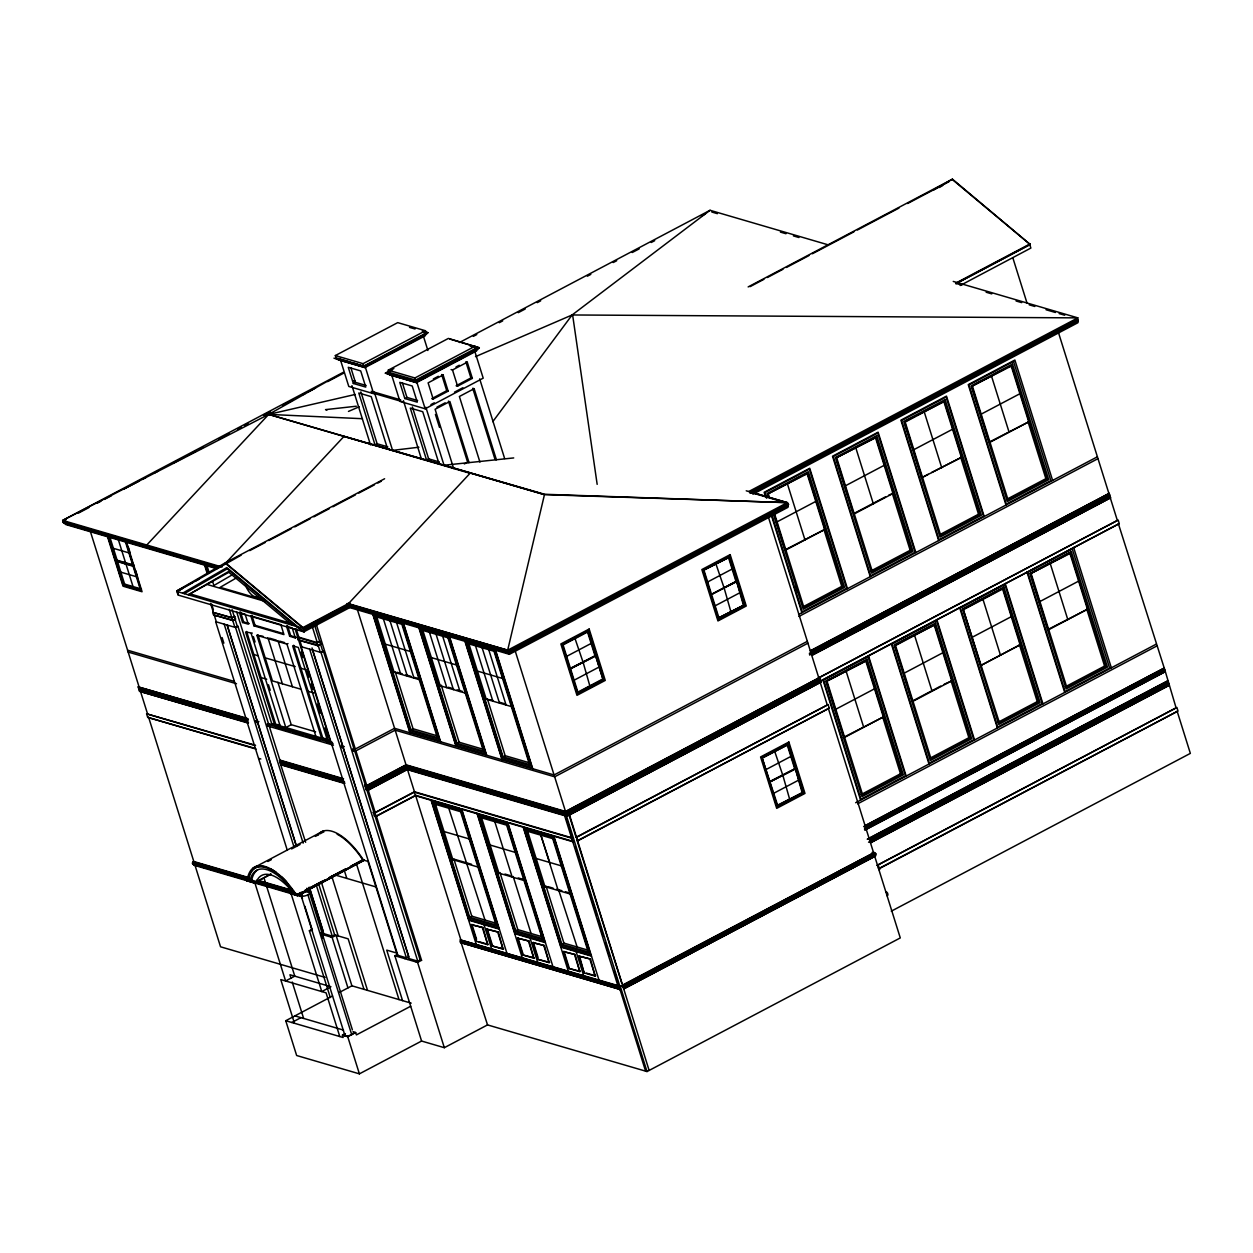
<?xml version="1.0" encoding="UTF-8"?>
<svg xmlns="http://www.w3.org/2000/svg" width="1253" height="1253" viewBox="0 0 1253 1253"><rect width="100%" height="100%" fill="white"/><g stroke="black" fill="none" stroke-linecap="round" stroke-linejoin="round"><path stroke-width="1.5" d="M492.805 421.634L572.104 314.973L710.059 210.285L828.155 244.836M146.758 545.008L268.69 414.398L343.212 372.36L62.65 520.402L222.047 567.029M226.026 562.769L343.98 436.42L544.632 494.277L787.323 502.641L507.669 650.197L348.632 604.056L349.744 607.611L509.407 654.317L787.996 507.308L787.636 506.134M62.65 520.402L268.69 414.398L469.656 472.663M348.209 603.93L470.361 472.961L544.46 494.637L787.323 502.641L748.934 491.427L1077.846 317.87L953.251 281.424M225.336 562.785L302.96 627.565L304.354 631.998L178.13 595.081L176.83 590.899L225.336 562.785L384.608 478.756M241.124 555.189L177.018 591.526L303.242 628.442L349.164 604.212L349.54 605.387L303.304 629.539L303.821 631.841L349.744 607.611M182.656 593.17L226.856 567.593L301.973 630.275M184.316 593.656L227.247 568.831L302.192 631.371M292.294 625.247L228.156 571.728L188.295 594.815L229.252 572.088M232.103 574.923L213.871 585.496L212.681 581.69M236.817 577.68L220.152 587.328L263.005 599.858M934.033 189.798L952.437 179.148L1030.248 244.539L955.82 283.804M939.249 187.511L942.601 185.585M302.881 628.333L349.9 603.523M957.918 282.567L1029.762 244.523L1030.874 248.063L960.237 285.48M335.334 355.554L397.718 322.632L425.456 330.745L426.568 334.3L364.184 367.223L336.446 359.11L335.334 355.554L363.072 363.668L425.456 330.745M218.523 567.938L63.23 522.517L62.869 521.326L66.331 519.494M78.438 513.104L88.822 507.622M97.483 503.064L100.945 501.231M104.406 499.414L111.329 495.765M123.436 489.359L139.02 481.152M142.482 479.319L145.943 477.487M154.589 472.929L158.05 471.097M173.619 462.89L184.003 457.408M187.464 455.575L196.126 451.017M199.587 449.185L203.049 447.352M218.617 439.145L229.001 433.663M237.663 429.09L241.124 427.273M244.586 425.44L248.047 423.608M263.616 415.401L270.538 411.751M282.661 405.346L293.045 399.879M301.691 395.306L305.152 393.473M308.614 391.656L315.537 388.007M327.659 381.601L343.228 373.394M63.23 522.517L215.265 566.607M64.091 522.391L65.062 523.253M426.161 333L363.809 366.033L336.039 357.794M333.956 358.17L363.464 366.8L427.962 332.765L422.433 331.152M423.075 335.553L364.529 366.456L364.905 367.63L425.174 335.835L424.438 333.47M353.33 383.465L365.782 387.099L360.707 370.919L348.256 367.286L353.33 383.465L355.429 382.353L366.111 385.47M475.748 348.381L415.604 380.113L388.931 372.313L388.258 370.168L448.402 338.42L479.288 347.676L414.978 381.867L385.47 373.237L393.865 368.539M385.47 373.237L392.252 369.651M459.506 342.492L710.059 210.285M473.336 336.368L476.798 334.535M499.258 322.694L502.704 320.878M518.256 312.67L525.164 309.021M537.255 302.646L540.701 300.814M587.344 276.208L590.805 274.391M613.25 262.535L616.711 260.718M632.248 252.511L639.171 248.877M651.247 242.487L654.708 240.67M701.351 216.064L704.797 214.232M388.258 370.168L414.931 377.967L475.075 346.22L476.563 350.965L416.419 382.698L389.746 374.898L389.37 373.723M479.288 347.676L414.978 381.867M465.881 355.226L416.043 381.523L416.419 382.698M469.311 353.409L476.187 349.775M387.161 372.658L387.6 374.067L415.698 382.29L477.957 349.43L477.518 348.021M418.471 381.037L427.007 376.542M430.421 374.725L474.793 351.31L483.204 378.155L425.174 408.791L399.926 401.399L391.516 374.553M433.35 378.923L438.331 376.292M456.014 366.972L459.287 365.234M443.092 374.945L428.119 382.854L433.178 399.034L448.151 391.14L443.092 374.945L441.667 374.537L446.741 390.717L448.151 391.14M451.08 369.557L452.505 369.98L467.275 362.18L472.35 378.375L457.58 386.159L456.155 385.752L470.924 377.952L472.35 378.375M404.829 398.532L417.28 402.166L412.221 385.987L399.77 382.353L404.829 398.532L406.943 397.42L417.625 400.537M133.977 565.181L117.14 560.263L116.075 560.811L132.928 565.745M134.118 565.651L117.281 560.717L116.231 561.281L133.069 566.199M446.741 390.717L431.768 398.626L433.178 399.034M124.501 563.27L125.551 562.722L118.08 538.868M124.642 563.74L125.707 563.192L133.022 586.576M430.938 404.578L434.305 402.808M454.463 392.158L462.874 387.741M436.968 407.131L445.175 402.808M474.151 388.696L472.726 388.273L495.013 459.365L496.423 459.773L474.151 388.696L459.381 396.496L479.946 462.106M387.819 446.882L377.137 443.766L375.023 444.878L358.781 393.003L371.233 396.653L387.475 448.511M123.546 584.665L124.611 584.102L141.448 589.035L140.399 589.583L123.546 584.665L108.604 536.957M748.151 286.921L952.437 179.148M249.77 550.615L265.354 542.408M268.815 540.576L291.322 528.703M294.784 526.871L310.368 518.648M313.83 516.831L329.414 508.608M332.875 506.776L355.382 494.904M358.844 493.071L374.412 484.848M377.873 483.031L381.335 481.199M750.077 286.639L763.938 279.325M767.4 277.508L782.984 269.285M786.445 267.453L808.937 255.581M812.414 253.748L853.951 231.821M857.412 230.004L898.965 208.076M907.626 203.519L949.163 181.591M176.83 590.899L192.414 582.676M195.875 580.859L199.337 579.027M178.756 590.617L182.202 588.785M439.317 461.95L428.651 458.833L426.537 459.945L410.279 408.086L422.747 411.72L438.989 463.594M464.33 463.955L467.62 462.216L469.045 462.623L449.874 401.493L435.104 409.277L453.68 468.575M212.932 612.388L232.385 617.745M213.746 614.972L233.199 620.345M239.448 612.529L245.134 614.205L248.251 624.166L242.565 622.506L239.448 612.529L240.498 611.981L243.63 621.942L249.316 623.618M234.75 616.492L231.993 617.964L212.665 612.31L213.48 614.894L232.792 620.548L235.564 619.092L234.75 616.492L231.805 617.588L229.205 609.271M232.619 620.172L235.564 619.092M242.565 622.506L243.63 621.942M332.139 742.23L268.44 723.592L237.929 626.249L234.844 627.283L231.993 617.964M287.329 850.38L215.657 621.676L235.564 627.502L237.929 626.249M248.063 720.177L138.613 688.383L138.143 686.879L247.123 718.314M253.936 625.827L283.977 634.613L280.86 624.652L250.819 615.865L253.936 625.827L255.001 625.278L283.147 633.517M138.613 688.383L139.96 689.667M247.875 723.012L139.537 691.311L139.067 689.839L248.047 721.274M139.537 691.311L248.517 722.762M279.764 724.892L274.438 724.203L245.557 632.013L252.292 633.125M315.631 731.815L291.229 724.688L285.809 727.539L256.928 635.349L262.958 636.242M286.545 626.312L287.595 625.748L290.712 635.725L296.397 637.385L295.348 637.949L289.662 636.273L286.545 626.312L292.231 627.972L295.348 637.949M302.96 627.565L349.712 602.897M955.616 283.194L1030.06 243.912M289.662 636.273L290.712 635.725M348.882 605.747L508.405 652.406L788.513 504.614L788.153 503.424L508.045 651.231L348.506 604.557L349.336 606.624L349.227 605.309M256.035 749.075L147.697 717.374L146.585 713.818L255.565 745.269M312.326 626.782L317.275 642.585L320.016 641.442L320.815 644.026L317.651 645.702L298.371 640.064L297.556 637.464L298.355 637.057L317.635 642.695M147.697 717.374L254.813 748.276M256.928 635.349L286.953 644.136L288.018 643.572M298.371 640.064L318.45 645.279M297.556 637.464L316.837 643.102L320.016 641.442M320.815 644.026L318.09 645.17L320.329 652.296L323.415 651.247L353.91 748.605L355.335 749.012L316.382 624.699M375.446 616.57L401.884 624.307L437.391 737.61L410.953 729.872L375.446 616.57L376.495 616.006L394.131 672.281L420.569 680.019M309.663 649.179L406.379 957.825L397.859 955.334L301.127 646.673L321.034 652.5L323.415 651.247M401.884 624.307L402.949 623.743L374.365 615.176L410.608 730.844L438.472 739.004L402.229 623.321M246.637 719.77L247.687 719.206M421.509 630.04L447.947 637.777L483.454 751.08L457.016 743.342L421.509 630.04L422.559 629.492L440.195 685.751L464.988 693.003M296.585 846.386L257.648 722.12L256.661 722.636L256.082 720.788L257.069 720.271L227.717 626.594M333.47 745.222L267.891 726.035L267.312 724.187L268.44 723.592M267.891 726.035L269.019 725.44L279.873 760.085L343.573 778.724M447.947 637.777L448.997 637.213M394.131 672.281L395.196 671.733L413.067 728.76L437.736 735.981M751.033 492.664L1077.956 320.376M750.093 493.369L1078.207 320.235L1077.846 319.061L749.717 492.178L788.153 503.424M752.536 493.024L1077.784 321.629M753.116 492.93L1078.05 321.488L1077.69 320.298M752.896 494.215L1077.893 322.726L1077.517 321.551M800.416 476.735L767.713 493.995L807.684 473.493L843.191 586.796L803.925 607.501L802.5 607.094L841.765 586.373L843.191 586.796M803.69 475.012L807.684 473.493M876.066 437.407L836.096 457.909L876.066 437.407L911.558 550.709L872.307 571.415L870.882 571.008L910.148 550.286L911.558 550.709M906.107 420.977L914.283 416.654M917.556 414.931L944.433 401.32L979.94 514.623L940.69 535.344L905.183 422.042L944.433 401.32M980.081 412.676L971.827 386.3L1004.53 369.04M1007.804 367.317L1011.782 365.798L1047.289 479.1L1008.038 499.806L1006.613 499.383L1045.879 478.677L1047.289 479.1M971.827 386.3L1011.782 365.798M343.51 780.478L279.811 761.84L279.873 760.085M328.27 739.098L321.535 737.986L292.638 645.796L298.324 647.456L327.221 739.646M279.811 761.84L342.163 779.648M344.434 783.438L280.735 764.8L280.28 763.328L344.497 781.684M280.735 764.8L305.638 842.298M440.195 685.751L441.244 685.203L459.115 742.23L483.799 749.451M509.047 653.126L788.184 506.024L787.808 504.834M788.184 506.024L509 653.33L349.336 606.624M404.797 958.655L408.76 956.572L343.118 747.117L342.069 747.681L341.489 745.833L342.539 745.269L312.028 647.926M776.531 522.125L815.781 501.419M844.914 486.054L884.164 465.333M952.546 429.262L913.296 449.968L905.026 423.592M1019.895 393.724L980.645 414.43L988.899 440.805M807.919 643.181L554.656 776.813L395.165 730.154L354.865 751.424L353.44 751.001L352.86 749.153L353.91 748.605M352.86 749.153L354.286 749.576L394.585 728.306L554.077 774.965L807.339 641.332M353.44 751.001L355.915 750.86L366.769 785.506L406.019 764.8L565.855 811.552M563.944 643.901L585.824 632.358M710.31 592.465L703.372 570.319L729.089 557.334L744.031 605.042L718.314 618.027L744.031 605.042M703.372 570.319L729.089 557.334M410.953 729.872L413.067 728.76M566.105 656.65L591.118 643.447M707.099 582.253L732.112 569.05M468.622 642.961L486.258 699.237L492.601 700.223M193.291 862.863L193.448 861.406L247.969 877.351M784.629 550.051L824.599 529.549L806.963 473.289M854.718 513.072L885.448 496.861M888.863 495.06L892.982 493.478L875.346 437.203M928.222 474.292L921.394 477.894L961.364 457.392L943.728 401.117M931.637 472.491L961.364 457.392M988.742 442.356L1028.713 421.854L1011.077 365.578M301.597 896.052L192.79 864.225L192.414 863.035L249.457 879.293M824.599 529.549L785.349 550.271L773.774 513.338M853.732 514.184L892.982 493.478M989.447 442.575L1028.713 421.854M192.79 864.225L247.953 879.935M193.667 864.053L194.56 864.962M563.443 648.13L569.849 668.569L595.567 655.585L569.99 669.039L595.708 656.055L603.038 679.439L588.096 631.731L563.083 644.935L578.04 692.627L603.038 679.439M743.327 604.839L736.701 581.658L710.984 594.642L736.56 581.188L711.547 594.392M406.833 766.382L367.066 787.37L365.281 786.853L364.827 785.365L367.129 785.615M365.281 786.853L367.599 787.088M364.827 785.365L366.596 785.882L406.364 764.91M566.325 813.04L406.473 766.272L367.239 786.994L367.693 788.466L406.943 767.76L566.795 814.513M407.758 769.342L367.99 790.33L366.221 789.813L365.751 788.325L368.053 788.576M365.751 788.325L367.521 788.842L407.303 767.87M366.221 789.813L368.523 790.048M573.592 680.489L598.589 667.301M714.586 606.107L739.583 592.904M875.158 853.747L874.437 852.447L620.031 986.831L618.074 986.268L564.68 815.891L565.479 815.484L407.413 769.248L368.163 789.954L375.211 812.461L414.461 791.755L572.527 837.991M457.016 743.342L459.115 742.23M570.507 670.668L577.32 692.423L602.333 679.236M252.965 868.157L323.243 831.052M267.86 861.469L271.259 859.683M291.604 848.939L300.093 844.475M315.349 836.409L318.748 834.623M415.933 795.404L376.166 816.392L374.381 815.875L373.269 812.32L375.571 812.555M373.269 812.32L375.039 812.837L414.821 791.849M249.253 881.454L251.681 880.154A54.396 23.682 62.2 0 1 257.648 869.848M374.381 815.875L376.683 816.11M459.82 808.248L415.573 795.31L376.339 816.016L421.556 960.315L417.594 962.398L394.852 955.741L421.588 1041.039L444.329 1047.696L487.527 1024.907L647.018 1071.55L900.28 937.917L828.327 708.321M270.82 874.03L254.14 883.02L270.867 874.187M503.064 756.812L529.518 764.549L494.011 651.247L467.557 643.509L503.064 756.812L505.178 755.7L529.862 762.92M940.972 534.029L978.53 514.216L979.94 514.623M798.584 614.471L1097.409 456.797M798.913 616.445L1097.988 458.645M295.567 892.997L292.701 892.152L290.257 893.452L297.368 895.66L364.137 860.263L297.368 895.66M290.304 893.593L294.283 891.494M294.565 894.705L295.614 894.141L294.612 894.846M300.031 892.982L295.99 895.128A55.289 24.073 62.2 0 0 247.828 881.031L248.486 880.687A55.289 24.073 62.2 0 1 266.122 867.139M305.121 890.303L322.084 881.345M328.866 877.773L345.828 868.815M350.918 866.136L362.79 859.871L367.943 861.375L396.668 953.032L386.723 950.119L402.558 1000.63M296.037 895.269L301.174 892.559M304.604 890.742L325.153 879.904M328.584 878.087L345.718 869.049M350.856 866.34L362.79 859.871A55.289 24.073 62.2 0 0 337.12 834.216M296.742 895.472L363.511 860.075L296.695 895.331A56.369 24.543 62.2 0 0 247.123 880.828L247.154 880.969M460.618 811.709L496.125 925.012L469.687 917.274L434.18 803.972L460.618 811.709L461.668 811.145M480.228 817.442L506.682 825.179L542.173 938.481L515.735 930.744L480.228 817.442L481.293 816.893L498.929 873.153L523.707 880.405M810.252 650.824L1109.187 493.384L1109.657 494.872L809.344 653.33M810.613 650.933L1109.187 493.384M810.722 652.312L1109.657 494.872M809.454 654.708L1110.127 496.345L1110.581 497.833L812.007 655.382M809.814 654.802L1110.127 496.345M811.646 655.272L1110.581 497.833M330.291 997.498L309.381 930.744L312.013 929.35M435.23 803.408L452.866 859.683L453.915 859.135L471.551 864.288M320.909 932.827L323.29 931.574L309.93 888.972M316.555 885.949L332.28 936.148L323.76 933.657L322.162 934.487L332.123 937.401L336.07 935.318L351.905 985.813L411.188 1003.152M526.291 830.911L552.73 838.649L588.237 951.951L561.798 944.214L526.291 830.911L527.341 830.363L544.977 886.638L571.431 894.36M818.225 678.03L1117.645 520.34M565.338 811.834L819.65 677.638L820.12 679.126L565.792 813.322L406.301 766.664L405.847 765.176L565.338 811.834L565.792 813.322M330.698 936.978L334.661 934.895L348.162 938.842L363.981 989.353M566.262 814.795L820.574 680.614L821.044 682.086L566.732 816.283L566.262 814.795L406.771 768.136L407.241 769.624L566.904 816.33M819.572 681.46L1118.757 523.895M820.167 681.444L1119.274 523.613L1118.162 520.058L565.51 811.458L515.108 650.652M564.68 815.891L566.638 816.47L569.535 814.936L649.132 1070.438M828.076 680.536L865.698 660.691L883.334 716.951L844.068 737.672M894.814 645.311L914.455 634.958L932.075 691.233M916.084 634.096L934.785 624.808L970.292 738.111L931.042 758.832L895.535 645.53L934.785 624.808M999.189 590.257L1002.463 588.518L1020.099 644.794L980.833 665.5L963.197 609.24L995.916 591.98M1038.815 600.077L1030.546 573.702L1069.811 552.98L1087.432 609.256L1048.181 629.977M834.702 707.773L826.432 681.397L866.403 660.895L901.909 774.197L862.659 794.903L861.234 794.496L900.484 773.774L901.909 774.197M963.917 609.444L1003.167 588.738L1038.674 702.025L999.424 722.746L963.197 609.24M1030.546 573.702L1070.516 553.199L1106.023 666.502L1066.773 687.208L1065.348 686.801L1104.598 666.079L1106.023 666.502M498.929 873.153L499.978 872.605L517.849 929.632L542.643 936.884M571.744 838.398L572.856 841.953M569.551 816.517L576.067 837.286L828.092 704.593L829.22 708.149L577.523 840.951L576.411 837.396L828.092 704.593M621.817 983.292L577.179 840.841L829.22 708.149M874.516 688.821L835.25 709.527L843.52 735.918M942.898 652.735L903.632 673.456L895.378 647.081M972.015 637.37L1011.281 616.664M1078.629 581.126L1039.363 601.832L1047.633 628.207M763.657 756.906L787.808 744.736L802.766 792.444L777.753 805.632L762.09 757.736M762.811 757.94L787.808 744.736M329.414 987.536L321.77 991.577L290.962 893.248M394.852 955.741L397.483 954.363M396.277 956.164L397.859 955.334M469.687 917.274L471.786 916.162L496.58 923.414M421.588 1041.039L359.392 1073.852L296.648 1055.512L285.747 1020.725L332.546 996.025M339.391 992.423L351.905 985.813M471.379 924.651L482.985 927.612L487.73 944.684L476.641 941.442L471.379 924.651L482.985 927.612M790.831 756.467L765.834 769.655L762.623 759.428M544.977 886.638L546.042 886.075L563.913 943.102L588.691 950.354M407.648 959.485L409.23 958.655L417.75 961.145L321.034 652.5M291.792 1022.495L300.955 1017.655M416.168 961.991L420.131 959.892L421.556 960.315M843.363 737.469L883.334 716.951M913.453 700.474L940.752 686.064M944.167 684.263L951.716 680.88L934.08 624.605M1020.099 644.794L980.833 665.5M1047.477 629.758L1087.432 609.256M460.274 939.891L618.34 986.127L618.716 987.301L460.634 941.066L460.274 939.891L620.815 986.424M951.716 680.88L912.45 701.586L908.049 687.521M460.477 942.538L619.984 989.4L460.477 942.538L460.634 941.066M486.728 929.131L498.349 932.107L503.079 949.179L491.99 945.937L486.728 929.131L498.349 932.107M461.386 943.446L487.527 1024.907M798.318 780.306L773.305 793.509L769.718 782.044L795.279 768.59L769.577 781.574L766.366 771.362M515.735 930.744L517.849 929.632M491.99 945.937L503.612 948.897M517.442 938.121L529.048 941.081L533.794 958.169L522.705 954.927L517.442 938.121L529.048 941.081M802.766 792.444L777.048 805.428L773.837 795.216M285.747 1020.725L343.15 1037.515L342.414 1035.135L345.045 1033.756M342.414 1035.135L347.739 1036.701L355.648 1032.519L356.4 1034.9L410.671 1006.253M532.791 942.616L544.397 945.576L549.143 962.649L538.054 959.406L532.791 942.616L544.397 945.576M522.705 954.927L534.311 957.887M561.798 944.214L563.913 943.102M538.054 959.406L549.675 962.382M563.49 951.591L575.111 954.551L579.841 971.639L568.752 968.397L563.49 951.591L575.111 954.551M929.616 758.41L968.867 737.704L970.292 738.111M997.999 722.323L1037.249 701.617L1038.674 702.025M855.658 802.734L1156.127 644.199M857.647 803.846L1156.707 646.047M578.855 956.086L590.461 959.046L595.206 976.134L584.117 972.892L578.855 956.086L590.461 959.046M568.752 968.397L580.374 971.357M584.117 972.892L579.967 957.668M864.554 825.899L1163.974 668.194L1164.35 669.384L865.76 826.933M863.662 826.651L1163.974 668.194M864.883 827.685L1164.695 669.494L1165.071 670.668L865.243 828.875M864.413 829.032L1164.71 670.574L1165.086 671.749L864.774 830.206M865.666 829.455L1165.086 671.749M867.264 839.15L1167.921 680.786L1168.391 682.274L869.801 839.823M867.609 839.244L1167.921 680.786M869.441 839.714L1168.391 682.274M869.911 841.202L1168.845 683.746L1169.315 685.234L870.725 842.783M868.548 842.204L1168.845 683.746M870.381 842.674L1169.315 685.234M618.074 986.268L618.872 985.845L645.593 1071.143M622.396 985.156L873.905 852.729M460.117 941.348L618.183 987.583L619.233 987.035M619.609 988.21L618.559 988.774L618.183 987.583M874.813 853.638L623.117 986.44L622.757 985.25M622.772 986.33L875.69 853.465L876.066 854.656L623.133 987.521M875.174 854.828L623.493 987.615L623.869 988.805L875.549 856.003L875.534 854.922M876.943 865.431L1176.363 707.741M877.492 865.228L1176.896 707.459L1178.008 711.015L878.901 868.846M877.961 866.7L878.839 866.528L878.024 864.946M878.431 868.188L879.778 869.488L878.886 869.66M879.794 868.078L1177.475 711.297M885.949 892.167C887.375 890.993 888.941 895.989 887.061 895.723M891.29 911.182L1190.35 753.382L1177.131 711.187M303.351 630.369L349.603 606.483M348.459 411.423L359.188 406.786M475.498 356.635L572.104 314.973L1077.846 317.87M708.54 211.084L709.339 210.833M470.141 473.336L268.69 414.398L355.179 394.46M392.236 450.407L418.894 447.227M421.353 458.849L403.466 400.725M356.338 406.223L325.545 409.621L326.97 410.044M513.714 457.925L444.032 465.239L425.863 407.256M262.832 598.636L254.625 596.6A11.23 4.887 62.2 0 1 245.478 584.806M268.69 414.398L362.43 418.706M309.178 891.948L308.348 891.823A4.965 1.739 -17.4 0 0 300.642 894.783A4.965 1.739 -17.4 0 0 305.967 895.629A4.965 1.739 -17.4 0 0 309.178 891.948L352.406 1029.888M746.24 490.8L787.323 502.641M469.499 472.835L544.46 494.637L507.669 650.197L347.817 603.445M956.196 283.476L961.818 285.12M986.142 292.231L991.75 293.875M1016.089 300.986L1021.696 302.631M1029.183 304.824L1034.806 306.468M1046.036 309.742L1055.386 312.483M1059.13 313.579L1064.737 315.223M711.829 212.039L717.389 213.668M780.415 232.103L785.976 233.731M793.384 235.893L798.944 237.522M572.652 315.129L597.164 484.347M422.386 331.027L427.931 332.64M409.512 327.378L415.056 328.991M479.351 347.895L449.764 339.046M470.094 346.063L477.581 348.24L415.323 381.1L387.24 372.877M467.275 362.18L465.85 361.772L470.924 377.952M348.741 361.835L338.216 358.75L338.592 359.94L364.905 367.63M352.25 362.853L357.512 364.404M391.155 374.24L400.036 376.84M403.591 377.873L408.932 379.44M347.473 361.663L365.249 366.863L373.66 393.708L348.773 386.441L339.986 358.405M385.407 373.002L416.763 381.946L425.174 408.791M788.513 504.614L508.624 652.155L509.407 654.317M353.644 380.755L355.069 381.163M373.096 391.797L400.647 399.848M402.949 401.868L371.718 392.737L371.264 391.249M1164.695 669.494L1118.396 523.785M1165.071 670.668L1176.019 707.632M373.613 444.455L388.9 448.934M425.112 459.522L440.414 464.002M724.062 587.782L715.87 563.725M724.203 588.252L730.812 611.433M820.12 679.126L565.964 812.931L566.434 814.419L820.574 680.614M821.044 682.086L569.535 814.936M583.068 662.179L574.876 638.122M583.209 662.649L589.818 685.83M346.94 603.554L349.164 604.212M62.869 521.326L218.147 566.748M348.961 605.45L508.812 652.202M349.368 606.421L509.266 653.189M111.313 536.864L116.717 538.445M210.081 565.776L215.579 567.358M64.467 523.566L215.845 567.844M216.988 568.768L65.704 524.521L65.328 523.331M113.397 548.328L130.234 553.262M207.638 584.618L265.213 601.456M385.313 644.152L411.751 651.889M431.377 657.621L457.815 665.359M477.44 671.091L503.878 678.828M120.868 572.182L137.72 577.1M189.422 593.703L293.359 624.088M177.393 592.7L178.537 595.191M782.78 775.184L774.605 751.127M782.937 775.654L789.547 798.834M396.95 672.234L402.244 673.785M405.768 674.819L411.047 676.369M414.586 677.403L419.865 678.938M448.308 687.255L453.586 688.805M457.11 689.839L462.404 691.39M499.649 702.275L504.943 703.826M486.258 699.237L511.036 706.473M769.718 782.044L795.436 769.06L802.045 792.241M269.599 638.184L276.302 640.142M279.638 641.129L284.666 642.601M253.826 654.505L258.087 655.758M265.197 657.841L295.238 666.627M300.924 668.288L306.609 669.948M872.041 852.4L875.69 853.465M875.017 856.285L623.869 988.805M261.047 677.56L266.732 679.22M300.783 689.181L272.418 680.88L257.977 634.785M308.144 691.327L313.83 693.003M127.587 650.213L234.06 681.35M128.166 652.061L236.504 683.746M256.082 720.788L258.917 721.618M341.489 745.833L344.324 746.663M267.312 724.187L332.891 743.374M138.143 686.879L248.345 719.112M276.506 727.633L289.631 731.47M293.374 732.566L302.74 735.307M306.484 736.404L319.609 740.241M327.096 742.434L332.718 744.078M141.354 688.743L245.729 719.269M139.067 689.839L247.405 721.524M146.585 713.818L254.923 745.519M571.994 838.273L414.289 792.131L415.401 795.686L573.122 841.812M509.391 822.751L571.838 841.014M279.341 760.367L343.04 779.006M280.28 763.328L343.98 781.966M283.147 765.082L344.967 783.156M259.058 758.472L260.843 758.989M444.048 831.553L470.486 839.291M490.111 845.023L514.889 852.275M536.159 858.493L562.613 866.23M504.928 874.046L509.893 875.502M518.162 877.914L523.112 879.371M547.796 886.591L553.09 888.142M556.614 889.176L561.908 890.711M565.432 891.744L570.71 893.295M452.866 859.683L479.304 867.421L477.644 862.142M334.52 874.813L375.963 886.936M468.653 920.203L499.367 929.178M514.717 933.673L545.431 942.663M560.78 947.143L591.494 956.133M479.022 941.708L488.263 944.417M586.482 973.142L595.723 975.852M259.183 880.64L290.931 889.928M192.931 861.688L249.081 878.118M256.567 880.295L292.137 890.711M256.943 881.485L292.513 891.885M251.681 880.154L256.536 881.579A49.4 21.505 62.2 0 1 292.701 892.152M192.414 863.035L248.705 879.512M256.207 881.705L291.855 892.136M297.478 893.781L301.237 894.877M253.576 881.579L292.889 893.076M298.496 894.72L302.239 895.817M461.01 942.256L619.076 988.492L619.452 989.682M291.354 893.029L295.614 894.141M194.043 865.243L300.751 896.443M254.14 883.02L246.575 880.671M309.381 930.744L312.373 930.321L304.808 906.154M325.138 977.403L220.544 946.798L194.92 865.056M330.949 986.737L289.929 974.74L291.072 978.374M355.648 1032.519L352.986 1031.752A4.965 1.739 -17.4 0 1 352.03 1034.43A4.965 1.739 -17.4 0 1 345.593 1036.027A4.965 1.739 -17.4 0 1 345.436 1033.615M294.925 1015.885L343.51 1030.091M952.625 179.759L1030.248 244.539M225.54 563.411L303.163 628.176M485.005 920.031L448.449 807.277M550.161 863.803L540.576 834.232L558.196 890.507M558.556 889.677L577.132 946.97M1058.44 332.484L1108.842 493.29M1109.297 494.763L1109.766 496.251M1110.236 497.723L1117.284 520.23M1013.019 258.4L1026.974 302.928M1052.614 480.432L1014.883 360.018L968.256 384.624L1005.987 505.037M1073.617 547.42L1111.348 667.833M1027.993 421.65L1045.879 478.677M1086.727 609.052L1104.598 666.079M991.452 375.947L1009.088 432.207M1050.171 563.349L1067.807 619.609M972.532 386.504L1008.038 499.806M1031.266 573.905L1066.773 687.208M1026.974 572.026L1064.721 692.439M984.231 516.518L946.485 396.105L900.907 420.162L938.638 540.56M1005.219 583.506L1042.95 703.92M960.659 457.188L978.53 514.216M1019.378 644.59L1037.249 701.617M924.103 411.47L941.739 467.745M982.838 598.887L1000.458 655.147M913.844 451.722L922.114 478.098M959.626 607.564L997.372 727.962M915.849 552.589L878.118 432.191L832.525 456.233L870.255 576.646M936.837 619.593L974.568 739.99M892.277 493.259L910.148 550.286M950.996 680.661L968.867 737.704M855.721 447.556L873.357 503.831M836.8 458.128L872.307 571.415M836.644 459.679L853.168 512.43M904.196 675.21L906.937 683.997M891.259 643.635L928.99 764.048M847.467 588.675L809.736 468.262L764.142 492.319L765.301 496.031M868.454 655.664L906.185 776.077M823.894 529.346L841.765 586.373M882.613 716.747L900.484 773.774M787.338 483.642L804.974 539.902M846.073 671.044L863.709 727.32M768.418 494.199L769.593 497.911M774.244 512.775L803.925 607.501M827.152 681.601L862.659 794.903M768.152 497.3L766.993 493.572L808.357 471.739L844.616 587.422L803.236 609.256L773.414 514.09M796.172 586.858L797.895 592.371M766.601 498.224L764.863 492.633L809.391 469.139L846.746 588.362L802.218 611.856L771.864 514.983M771.112 514.544L801.873 612.733M822.876 679.721L860.607 800.134M768.371 517.019L818.773 677.826M819.227 679.298L819.697 680.786M820.167 682.259L827.215 704.766M728.369 557.131L735.84 580.985M787.103 744.533L794.574 768.387M704.076 570.538L719.034 618.23M712.534 599.56L717.781 616.319M587.375 631.528L594.862 655.382M479.68 378.892L504.646 458.535M452.505 369.98L457.58 386.159M448.449 401.07L467.62 462.216M423.028 334.99L427.899 350.495M623.477 986.534L623.853 987.724M620.282 986.268L647.018 1071.55M566.638 816.47L620.031 986.831M566.56 818.945L571.994 836.252M575.378 847.091L596.835 915.551M597.994 919.248L603.21 935.897M605.528 943.29L609.584 956.243M614.221 971.044L618.293 983.997M435.417 414.43L439.49 427.398M508.045 651.231L508.405 652.406M414.931 377.967L415.604 380.113M415.26 380.881L415.698 382.29M495.608 650.166L532.76 768.731M553.748 835.72L598.981 980.034M494.857 648.803L532.212 768.026L502.218 759.255L464.863 640.032M498.913 663.009L500.574 668.272M565.369 875.017L567.014 880.295M589.944 959.328L595.206 976.134M488.451 648.756L506.087 705.032M412.394 406.959L428.651 458.833M402.432 383.026L406.943 397.42M481.841 646.83L499.477 703.09M576.129 951.638L583.616 975.539M574.579 954.833L579.841 971.639M475.232 644.888L492.868 701.163M487.307 698.673L505.178 755.7M564.022 951.309L569.285 968.115M464.894 641.191L502.046 759.741M523.049 826.745L568.267 971.044M374.349 392.22L392.518 450.187M449.545 636.696L486.697 755.261M552.918 966.549L507.7 822.25L461.637 808.78L506.854 953.079M448.793 635.334L486.164 754.557L456.155 745.786L418.8 626.563M450.109 640.737L451.753 646.015M455.058 656.556L456.719 661.835M463.876 684.702L465.536 689.98M507.731 824.631L509.376 829.893M521.514 868.58L524.255 877.382M363.072 363.668L364.184 367.223M543.88 945.858L549.143 962.649M442.387 635.287L460.023 691.562M513.197 876.473L531.068 933.501M360.88 391.891L377.137 443.766M533.324 942.334L537.991 957.261M435.778 633.36L453.414 689.62M494.512 820.762L512.148 877.022M530.066 938.168L537.568 962.069M350.887 367.834L355.429 382.353M528.531 941.363L533.794 958.169M429.168 631.418L446.804 687.693M351.936 385.626L370.528 444.925M517.959 937.839L523.221 954.645M418.847 627.722L455.998 746.271M476.986 813.275L522.203 957.574M402.902 621.378L440.633 741.776M402.73 621.864L440.101 741.087L410.107 732.316L372.736 613.093M406.254 634.3L409.011 643.087M472.694 846.323L474.339 851.601M497.817 932.389L503.079 949.179M396.324 621.817L413.96 678.077M487.26 928.865L492.523 945.655M389.714 619.875L407.35 676.15M484.018 924.698L491.505 948.584M482.468 927.893L487.73 944.684M383.105 617.948L400.741 674.224M453.915 859.135L471.786 916.162M471.911 924.369L476.579 939.296M372.783 614.236L409.935 732.801M430.922 799.79L476.156 944.104M356.792 607.705L406.019 764.8M406.473 766.272L406.943 767.76M407.413 769.248L414.461 791.755M415.573 795.31L460.791 939.609M366.596 785.882L367.066 787.37M367.521 788.842L367.99 790.33M375.039 812.837L376.166 816.392M354.286 749.576L365.343 785.083M365.813 786.571L366.283 788.059M366.737 789.531L373.801 812.038M374.913 815.593L420.131 959.892M314.158 623.775L319.656 641.332M320.47 643.932L322.694 651.043M417.594 962.398L444.329 1047.696M316.837 643.102L317.651 645.702M312.498 650.009L409.23 958.655M296.194 628.865L298.794 637.182M299.608 639.766L301.848 646.893M295.066 628.771L330.072 740.476L271.603 723.373L236.598 611.668M301.049 652.218L302.725 657.543M307.157 671.718L308.833 677.043M311.057 684.138L312.717 689.448M317.291 704.061L320.188 713.27M324.809 728.024L327.691 737.25M293.703 645.232L322.585 737.422M356.729 864.727L399.002 999.596M286.953 644.136L315.85 736.325M277.978 640.643L292.419 686.738M344.528 871.117L346.815 878.416M267.923 637.699L282.379 683.793M277.931 682.274L291.229 724.688M251.869 615.301L255.001 625.278M331.575 875.643L367.536 990.387M253.404 636.665L255.064 641.99M268.471 684.749L270.209 690.278M251.242 633.689L280.124 725.879M246.606 631.465L275.503 723.654M321.52 882.692L338.216 935.928M280.343 761.573L280.797 763.046M318.982 884.9L334.661 934.895M232.087 609.678L234.17 616.335M234.984 618.919L237.224 626.046M235.564 627.502L303.148 843.175M332.123 937.401L347.942 987.897M227.028 624.996L296.366 846.261M309.178 887.171L323.76 933.657M209.392 573.31L206.714 564.79L205.664 565.354L207.967 572.699M321.207 932.827L322.961 938.419M224.177 624.166L294.11 847.294M306.922 888.205L308.097 891.917M204.772 564.21L207.653 573.404M204.552 565.025L207.434 574.203M307.893 894.814L351.701 1034.618M347.739 1036.701L359.392 1073.852M211.647 604.181L213.386 609.741M222.11 637.573L223.864 643.149M301.284 892.12L302.459 895.832M210.567 603.398L213.323 612.184M214.138 614.769L216.362 621.88M300.72 893.138L302.474 898.714M301.268 896.13L345.076 1035.918M339.782 1036.529L326.078 992.83L280.766 979.58L294.455 1023.262M263.913 877.68L294.784 976.15L285.606 980.989L254.798 882.66M292.215 982.023L303.633 1018.423M128.104 546.449L129.701 551.555M135.669 570.554L137.203 575.472M126.553 542.204L142.075 591.761L123.029 586.185L106.912 534.796M125.723 541.077L141.291 590.743L123.28 585.464L107.711 535.814M125.441 541.891L140.399 589.583M109.653 536.409L117.14 560.263M117.281 560.717L124.611 584.102M89.84 529.753L139.02 686.707M140.414 691.139L147.478 713.646M148.59 717.202L193.808 861.516M317.855 834.827A56.369 24.543 62.2 0 1 363.511 860.075M249.911 881.094A54.396 23.682 62.2 0 1 295.222 894.36M270.977 869.128A55.289 24.073 62.2 0 1 276.099 872.292M281.345 876.552A55.289 24.073 62.2 0 1 286.624 881.814M320.439 833.731A55.289 24.073 62.2 0 1 323.822 831.992M877.773 433.052L833.229 456.546L870.6 575.769L915.129 552.275L877.773 433.052M946.156 396.982L901.612 420.475L938.983 539.698L983.511 516.205L946.156 396.982M1013.505 361.444L968.961 384.937L1006.331 504.16L1050.86 480.666L1013.505 361.444M876.74 435.668L835.375 457.502L871.618 573.169L912.998 551.336L876.74 435.668M945.122 399.582L903.758 421.415L940.001 537.083L981.365 515.249L945.122 399.582M1012.471 364.043L971.106 385.877L1007.349 501.545L1048.714 479.727L1012.471 364.043M589.161 629.022L560.858 643.948L576.975 695.337L605.262 680.41L589.161 629.022M730.154 554.625L701.852 569.551L717.953 620.955L746.255 606.013L730.154 554.625M588.659 630.29L561.908 644.402L577.476 694.068L604.212 679.956L588.659 630.29M729.653 555.909L702.902 570.021L718.455 619.671L745.206 605.559L729.653 555.909M868.11 656.541L823.581 680.034L860.952 799.257L905.48 775.764L868.11 656.541M936.492 620.454L891.964 643.964L929.334 763.187L973.863 739.677L936.492 620.454M1004.875 584.384L960.346 607.877L997.701 727.1L1042.245 703.606L1004.875 584.384M1072.223 548.845L1027.695 572.339L1065.05 691.562L1109.594 668.068L1072.223 548.845M867.092 659.141L825.711 680.974L861.97 796.657L903.35 774.824L867.092 659.141M935.474 623.07L894.109 644.903L930.352 760.571L971.717 738.737L935.474 623.07M1003.857 586.984L962.492 608.817L998.735 724.485L1040.1 702.667L1003.857 586.984M1071.205 551.461L1029.841 573.279L1066.084 688.946L1107.448 667.129L1071.205 551.461M788.873 742.027L760.587 756.953L776.688 808.357L804.99 793.415L788.873 742.027M788.372 743.311L761.636 757.423L777.189 807.073L803.94 792.961L788.372 743.311M448.292 636.806L420.428 628.646L456.672 744.313L484.535 752.473L448.292 636.806M494.34 650.276L466.476 642.116L502.735 757.799L530.599 765.943L494.34 650.276M461.464 809.266L431.471 800.495L468.826 919.718L498.819 928.489L461.464 809.266M507.528 822.735L477.534 813.964L514.889 933.187L544.883 941.958L507.528 822.735M553.575 836.205L523.582 827.434L560.952 946.657L590.946 955.428L553.575 836.205M460.963 810.722L433.084 802.578L469.342 918.245L497.206 926.406L460.963 810.722M507.011 824.208L479.147 816.048L515.406 931.715L543.269 939.875L507.011 824.208M553.074 837.677L525.211 829.533L561.454 945.201L589.317 953.345L553.074 837.677"/></g></svg>
